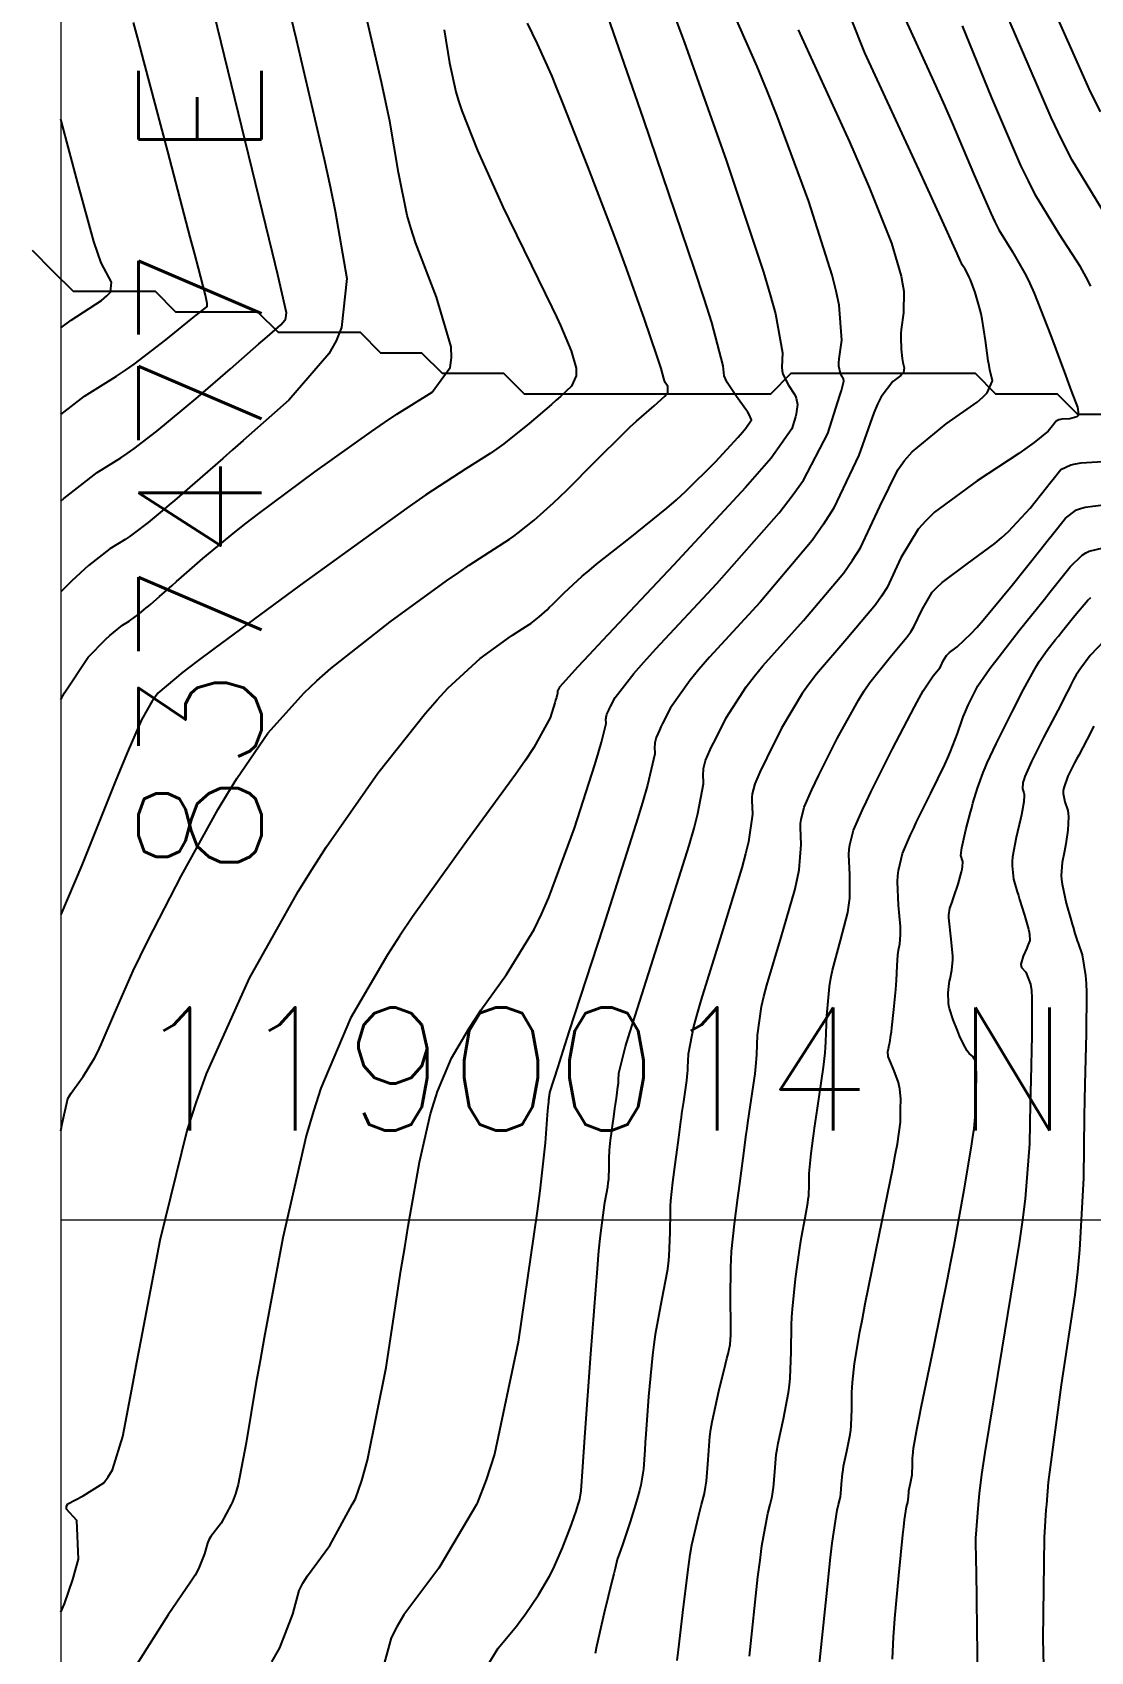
# Model space of a CAD drawing. Header units: metres. Extents: x 837117 to 838477, y 1189012 to 1191015.
# Drawn here: x 837475.1 to 837526.7, y 1189992.8 to 1190071.8 of the extents above; entities that cross this region are included whole.
import ezdxf

# ---------------------------------------------------------------- set-up
doc = ezdxf.new("R2010")
doc.units = ezdxf.units.M
doc.header["$LTSCALE"] = 0.3
doc.layers.add('COORD', color=7, linetype='Continuous', lineweight=20)
doc.layers.add('DRENAJE', color=5, linetype='Continuous', lineweight=25)
doc.layers.add('COTAS 10', color=1, linetype='Continuous')
doc.layers.add('COTAS INT', color=252, linetype='Continuous')
doc.styles.get("Standard").update_dxf_attribs({"font": 'simplex.shx'})

msp = doc.modelspace()

# ---------------------------------------------------------------- linework, layer by layer
at = {"layer": 'COORD'}
msp.add_line((837476.514, 1190013.872), (838476.514, 1190013.872), dxfattribs=at)
msp.add_lwpolyline([(837476.514, 1189013.872), (838476.514, 1189013.872), (838476.514, 1191013.872), (837476.514, 1191013.872)], close=True, dxfattribs=at)
at = {"layer": 'COTAS 10'}
for points, elevation in [([(837527.209, 1190067.895), (837526.646, 1190069.012), (837524.625, 1190073.596)], 1620), ([(837495.197, 1190071.899), (837495.47, 1190070.282), (837495.769, 1190068.876), (837495.904, 1190068.426), (837496.063, 1190067.95), (837496.826, 1190066.014), (837497.784, 1190063.872), (837498.066, 1190063.267), (837498.354, 1190062.656), (837499.456, 1190060.406), (837500.452, 1190058.378), (837500.675, 1190057.907), (837500.874, 1190057.476), (837501.401, 1190056.245), (837501.631, 1190055.39), (837501.644, 1190055.194), (837501.635, 1190055.017), (837501.416, 1190054.528), (837500.878, 1190054.02), (837500.667, 1190053.832), (837500.43, 1190053.623), (837499.35, 1190052.694), (837498.113, 1190051.709), (837497.777, 1190051.463), (837497.444, 1190051.23), (837496.263, 1190050.489), (837494.316, 1190049.216), (837493.499, 1190048.648), (837492.562, 1190047.987), (837488.176, 1190044.821), (837483.965, 1190041.716), (837483.139, 1190041.093), (837482.46, 1190040.573), (837481.235, 1190039.552), (837480.953, 1190039.139), (837480.869, 1190039.004), (837480.783, 1190038.858), (837480.448, 1190038.256), (837479.788, 1190036.765), (837479.496, 1190036.06), (837479.157, 1190035.228), (837477.536, 1190031.168), (837476.514, 1190028.769)], 1600), ([(837512.469, 1190071.885), (837514.958, 1190066.426), (837515.486, 1190065.23), (837515.944, 1190064.173), (837517.017, 1190061.495), (837517.482, 1190059.889), (837517.557, 1190059.506), (837517.609, 1190059.151), (837517.604, 1190058.093), (837517.489, 1190057.283), (837517.472, 1190057.085), (837517.462, 1190056.898), (837517.478, 1190056.317), (837517.539, 1190055.869), (837517.556, 1190055.767), (837517.573, 1190055.673), (837517.638, 1190055.414), (837517.593, 1190055.191), (837517.54, 1190055.121), (837517.471, 1190055.046), (837517.076, 1190054.746), (837516.513, 1190053.999), (837516.337, 1190053.643), (837516.152, 1190053.222), (837515.413, 1190051.163), (837514.193, 1190048.555), (837513.705, 1190047.788), (837513.152, 1190047.002), (837510.611, 1190043.998), (837508.137, 1190041.303), (837507.625, 1190040.711), (837507.189, 1190040.186), (837506.24, 1190038.845), (837505.854, 1190038.073), (837505.773, 1190037.905), (837505.702, 1190037.758), (837505.54, 1190037.395), (837505.476, 1190037.132), (837505.467, 1190037.048), (837505.462, 1190036.96), (837505.477, 1190036.601), (837505.111, 1190035.063), (837504.867, 1190034.231), (837504.56, 1190033.224), (837502.934, 1190028.12), (837501.3, 1190023.086), (837500.988, 1190022.122), (837500.737, 1190021.345), (837500.338, 1190020.093), (837500.337, 1190020.063), (837500.336, 1190020.056), (837500.336, 1190020.049), (837500.334, 1190020.032), (837500.323, 1190019.955), (837500.322, 1190019.946), (837500.32, 1190019.937), (837500.316, 1190019.9), (837500.31, 1190019.86), (837500.309, 1190019.848), (837500.307, 1190019.837), (837500.302, 1190019.796), (837500.297, 1190019.753), (837500.296, 1190019.74), (837500.296, 1190019.679), (837500.293, 1190019.624), (837500.289, 1190019.59), (837500.276, 1190019.521), (837500.243, 1190019.187), (837500.229, 1190019.002), (837500.211, 1190018.777), (837500.128, 1190017.631), (837499.865, 1190015.285), (837499.735, 1190014.303), (837499.579, 1190013.178), (837498.811, 1190007.917), (837497.65, 1190002.454), (837497.248, 1190001.202), (837496.811, 1190000.064), (837496.773, 1190000), (837494.939, 1189996.893), (837493.231, 1189994.619), (837492.898, 1189994.046), (837492.624, 1189993.498), (837492.137, 1189991.722)], 1610), ([(837476.514, 1190057.362), (837477.008, 1190057.73), (837478.501, 1190058.703), (837478.751, 1190058.917), (837478.929, 1190059.107), (837478.984, 1190059.593), (837478.484, 1190060.533), (837478.312, 1190061.009), (837478.126, 1190061.579), (837477.337, 1190064.417), (837476.529, 1190067.475), (837476.514, 1190067.53)], 1590), ([(837513.413, 1189991.319), (837513.919, 1189996.297), (837514.029, 1189997.292), (837514.127, 1189998.121), (837514.37, 1189999.732), (837514.437, 1190000), (837514.499, 1190000.246), (837514.524, 1190000.384), (837514.545, 1190000.52), (837514.581, 1190000.993), (837514.625, 1190001.52), (837514.65, 1190001.69), (837514.681, 1190001.871), (837514.843, 1190002.608), (837514.999, 1190003.411), (837515.027, 1190003.632), (837515.049, 1190003.853), (837515.074, 1190004.647), (837515.085, 1190005.47), (837515.098, 1190005.71), (837515.115, 1190005.954), (837515.213, 1190006.878), (837515.474, 1190008.42), (837515.594, 1190009.054), (837515.736, 1190009.777), (837516.418, 1190013.138), (837517.075, 1190016.384), (837517.199, 1190017.035), (837517.299, 1190017.579), (837517.452, 1190018.648), (837517.448, 1190019.041), (837517.449, 1190019.159), (837517.451, 1190019.281), (837517.462, 1190019.754), (837517.422, 1190020.27), (837517.391, 1190020.419), (837517.351, 1190020.572), (837517.137, 1190021.144), (837516.925, 1190021.647), (837516.888, 1190021.755), (837516.859, 1190021.849), (837516.832, 1190022.078), (837516.866, 1190022.231), (837516.876, 1190022.278), (837516.887, 1190022.326), (837516.93, 1190022.516), (837516.988, 1190022.887), (837517.008, 1190023.049), (837517.031, 1190023.237), (837517.128, 1190024.131), (837517.221, 1190025.104), (837517.24, 1190025.342), (837517.257, 1190025.566), (837517.295, 1190026.261), (837517.326, 1190026.795), (837517.339, 1190026.918), (837517.354, 1190027.029), (837517.421, 1190027.341), (837517.458, 1190027.777), (837517.455, 1190027.966), (837517.445, 1190028.185), (837517.357, 1190029.227), (837517.31, 1190030.364), (837517.326, 1190030.645), (837517.354, 1190030.91), (837517.558, 1190031.743), (837517.942, 1190032.64), (837518.083, 1190032.946), (837518.24, 1190033.276), (837518.932, 1190034.676), (837519.614, 1190036.074), (837519.763, 1190036.404), (837519.896, 1190036.707), (837520.237, 1190037.595), (837520.455, 1190038.246), (837520.512, 1190038.4), (837520.567, 1190038.544), (837520.751, 1190038.968), (837520.929, 1190039.325), (837520.98, 1190039.426), (837521.032, 1190039.529), (837521.226, 1190039.905), (837521.656, 1190040.552), (837521.857, 1190040.825), (837522.094, 1190041.138), (837523.245, 1190042.606), (837524.466, 1190044.137), (837524.747, 1190044.49), (837525.003, 1190044.811), (837525.722, 1190045.715), (837526.308, 1190046.283), (837526.481, 1190046.393), (837526.658, 1190046.482), (837527.335, 1190046.633)], 1620)]:
    msp.add_lwpolyline(points, dxfattribs=dict(at, elevation=elevation))
at = {"layer": 'COTAS INT'}
for points, elevation in [([(837497.043, 1189991.698), (837497.841, 1189993.002), (837498.728, 1189994.078), (837498.947, 1189994.362), (837499.154, 1189994.641), (837499.806, 1189995.596), (837500.336, 1189996.504), (837500.466, 1189996.753), (837500.589, 1189997), (837500.974, 1189997.884), (837501.282, 1189998.692), (837501.356, 1189998.892), (837501.425, 1189999.081), (837501.634, 1189999.676), (837501.735, 1190000), (837501.781, 1190000.149), (837501.81, 1190000.26), (837501.834, 1190000.362), (837501.882, 1190000.663), (837501.965, 1190001.835), (837502.067, 1190003.284), (837502.355, 1190007.34), (837502.675, 1190011.507), (837502.751, 1190012.371), (837502.823, 1190013.109), (837503.037, 1190014.732), (837503.179, 1190015.487), (837503.205, 1190015.679), (837503.226, 1190015.863), (837503.252, 1190016.467), (837503.255, 1190017.002), (837503.261, 1190017.144), (837503.27, 1190017.282), (837503.319, 1190017.756), (837503.381, 1190018.208), (837503.398, 1190018.332), (837503.414, 1190018.456), (837503.472, 1190018.897), (837503.525, 1190019.305), (837503.539, 1190019.408), (837503.552, 1190019.505), (837503.597, 1190019.817), (837503.677, 1190020.355), (837503.696, 1190020.542), (837503.7, 1190020.611), (837503.705, 1190020.688), (837503.719, 1190021.025), (837504.051, 1190022.324), (837504.256, 1190023.006), (837504.509, 1190023.828), (837505.831, 1190027.964), (837507.14, 1190032.135), (837507.384, 1190032.978), (837507.578, 1190033.687), (837507.853, 1190035.126), (837507.832, 1190035.641), (837507.839, 1190035.767), (837507.851, 1190035.887), (837507.944, 1190036.264), (837508.176, 1190036.786), (837508.277, 1190036.997), (837508.394, 1190037.237), (837508.947, 1190038.344), (837509.925, 1190039.862), (837510.31, 1190040.361), (837510.743, 1190040.894), (837512.721, 1190043.1), (837514.691, 1190045.428), (837515.12, 1190046.038), (837515.498, 1190046.633), (837516.444, 1190048.655), (837517.315, 1190050.442), (837517.646, 1190050.889), (837518.016, 1190051.315), (837519.677, 1190052.679), (837521.19, 1190053.748), (837521.467, 1190053.987), (837521.682, 1190054.202), (837521.946, 1190054.773), (837521.809, 1190055.324), (837521.771, 1190055.526), (837521.733, 1190055.75), (837521.597, 1190056.738), (837521.438, 1190057.785), (837521.385, 1190058.046), (837521.328, 1190058.295), (837521.093, 1190059.089), (837520.859, 1190059.697), (837520.803, 1190059.827), (837520.752, 1190059.942), (837520.6, 1190060.22), (837520.465, 1190060.442), (837520.424, 1190060.521), (837520.382, 1190060.608), (837520.22, 1190060.986), (837519.425, 1190062.747), (837518.985, 1190063.705), (837518.45, 1190064.868), (837515.721, 1190070.767), (837513.051, 1190077.484)], 1612), ([(837486.595, 1190077.219), (837487.98, 1190071.444), (837489.359, 1190065.578), (837489.647, 1190064.249), (837489.895, 1190063.048), (837490.453, 1190059.775), (837490.199, 1190057.381), (837489.934, 1190056.733), (837489.585, 1190056.093), (837487.624, 1190053.835), (837485.396, 1190051.871), (837484.879, 1190051.416), (837484.405, 1190050.999), (837483.052, 1190049.814), (837482.051, 1190048.949), (837481.798, 1190048.733), (837481.555, 1190048.528), (837480.767, 1190047.877), (837480.043, 1190047.324), (837479.842, 1190047.182), (837479.64, 1190047.045), (837478.905, 1190046.588), (837477.864, 1190045.782), (837477.469, 1190045.424), (837477.027, 1190045.008), (837476.514, 1190044.494)], 1596), ([(837476.514, 1190048.918), (837476.658, 1190049.048), (837478.287, 1190050.31), (837479.436, 1190051.025), (837479.752, 1190051.24), (837480.068, 1190051.462), (837481.2, 1190052.327), (837482.434, 1190053.347), (837482.813, 1190053.667), (837483.209, 1190054.004), (837484.777, 1190055.359), (837486.172, 1190056.578), (837486.46, 1190056.829), (837486.705, 1190057.043), (837487.233, 1190057.506), (837487.427, 1190057.73), (837487.462, 1190057.793), (837487.488, 1190057.858), (837487.513, 1190058.095), (837487.084, 1190059.945), (837486.824, 1190061.026), (837486.502, 1190062.353), (837484.83, 1190069.202), (837483.139, 1190076.146)], 1594), ([(837476.514, 1189994.759), (837476.685, 1189995.16), (837477.09, 1189996.344), (837477.366, 1189997.329), (837477.292, 1189999.229), (837476.784, 1189999.779), (837476.787, 1189999.913), (837476.832, 1190000), (837476.851, 1190000.038), (837477.603, 1190000.422), (837478.604, 1190001.066), (837478.826, 1190001.356), (837479.024, 1190001.693), (837479.54, 1190003.313), (837480.038, 1190005.958), (837480.224, 1190006.941), (837480.432, 1190008.034), (837481.356, 1190012.891), (837482.669, 1190018.235), (837483.121, 1190019.636), (837483.612, 1190021.003), (837485.703, 1190025.653), (837488.089, 1190029.88), (837488.765, 1190030.98), (837489.448, 1190032.048), (837491.971, 1190035.653), (837494.296, 1190038.581), (837494.854, 1190039.224), (837495.376, 1190039.794), (837496.951, 1190041.243), (837498.082, 1190042.06), (837498.323, 1190042.23), (837498.534, 1190042.377), (837499.036, 1190042.705), (837499.341, 1190042.896), (837499.427, 1190042.956), (837499.513, 1190043.019), (837499.832, 1190043.274), (837500.217, 1190043.621), (837500.345, 1190043.744), (837500.482, 1190043.877), (837501.056, 1190044.452), (837501.936, 1190045.257), (837502.267, 1190045.535), (837502.635, 1190045.837), (837504.278, 1190047.126), (837506.065, 1190048.574), (837506.524, 1190048.976), (837506.967, 1190049.378), (837508.436, 1190050.833), (837509.537, 1190052.033), (837509.747, 1190052.274), (837509.917, 1190052.475), (837510.188, 1190052.873), (837510.079, 1190053.134), (837510.008, 1190053.249), (837509.919, 1190053.382), (837509.454, 1190054.016), (837509.002, 1190054.706), (837508.922, 1190054.874), (837508.862, 1190055.031), (837508.808, 1190055.517), (837508.258, 1190057.619), (837507.885, 1190058.795), (837507.416, 1190060.229), (837504.923, 1190067.556), (837502.383, 1190074.872)], 1604), ([(837486.799, 1189992.338), (837487.183, 1189993.011), (837487.825, 1189994.663), (837488.139, 1189995.808), (837488.316, 1189996.161), (837488.531, 1189996.531), (837489.632, 1189997.996), (837490.721, 1190000), (837490.875, 1190000.283), (837491.18, 1190001.17), (837491.468, 1190002.167), (837492.366, 1190006.685), (837493.095, 1190011.404), (837493.277, 1190012.528), (837493.45, 1190013.572), (837494.003, 1190016.685), (837494.543, 1190019.042), (837494.709, 1190019.61), (837494.882, 1190020.141), (837495.563, 1190021.754), (837496.417, 1190023.216), (837496.698, 1190023.652), (837496.998, 1190024.101), (837498.246, 1190025.836), (837499.591, 1190028.04), (837499.953, 1190028.785), (837500.31, 1190029.589), (837501.565, 1190032.978), (837502.546, 1190036.054), (837502.731, 1190036.66), (837502.879, 1190037.159), (837503.101, 1190038.075), (837503.092, 1190038.279), (837503.095, 1190038.329), (837503.1, 1190038.376), (837503.137, 1190038.525), (837503.228, 1190038.731), (837503.268, 1190038.814), (837503.314, 1190038.909), (837503.533, 1190039.346), (837504.452, 1190040.509), (837504.94, 1190041.061), (837505.53, 1190041.712), (837508.501, 1190044.896), (837511.541, 1190048.351), (837512.173, 1190049.173), (837512.715, 1190049.937), (837513.914, 1190052.211), (837514.403, 1190053.755), (837514.497, 1190054.059), (837514.572, 1190054.309), (837514.694, 1190054.764), (837514.669, 1190054.885), (837514.653, 1190054.924), (837514.631, 1190054.965), (837514.519, 1190055.133), (837514.444, 1190055.494), (837514.447, 1190055.658), (837514.459, 1190055.848), (837514.589, 1190056.765), (837514.461, 1190058.467), (837514.312, 1190059.152), (837514.114, 1190059.93), (837512.986, 1190063.515), (837511.424, 1190067.739), (837510.952, 1190068.92), (837510.463, 1190070.106), (837508.554, 1190074.433)], 1608), ([(837476.514, 1190039.247), (837476.684, 1190039.576), (837477.844, 1190041.315), (837478.707, 1190042.179), (837478.899, 1190042.36), (837479.071, 1190042.515), (837479.524, 1190042.866), (837479.843, 1190043.065), (837479.931, 1190043.124), (837480.019, 1190043.186), (837480.334, 1190043.427), (837480.677, 1190043.71), (837480.782, 1190043.799), (837480.892, 1190043.893), (837481.328, 1190044.269), (837481.934, 1190044.801), (837482.151, 1190044.992), (837482.39, 1190045.202), (837483.433, 1190046.121), (837484.99, 1190047.402), (837485.553, 1190047.841), (837486.173, 1190048.316), (837488.892, 1190050.336), (837491.652, 1190052.308), (837492.299, 1190052.752), (837492.894, 1190053.153), (837494.621, 1190054.235), (837495.502, 1190055.429), (837495.565, 1190055.9), (837495.548, 1190056.433), (837494.835, 1190058.866), (837493.804, 1190061.518), (837493.587, 1190062.189), (837493.4, 1190062.832), (837492.974, 1190064.928), (837492.55, 1190067.436), (837492.365, 1190068.341), (837492.151, 1190069.336), (837491.131, 1190073.687)], 1598), ([(837517.088, 1190073.717), (837519.085, 1190069.353), (837519.538, 1190068.341), (837519.947, 1190067.415), (837521.064, 1190064.781), (837521.853, 1190062.946), (837522.056, 1190062.525), (837522.253, 1190062.141), (837522.906, 1190061.064), (837523.563, 1190059.937), (837523.762, 1190059.521), (837523.968, 1190059.06), (837524.772, 1190057.02), (837525.492, 1190055.058), (837525.644, 1190054.647), (837525.776, 1190054.293), (837526.085, 1190053.49), (837526.136, 1190053.143), (837526.105, 1190053.075), (837526.055, 1190053.021), (837525.714, 1190052.928), (837525.326, 1190052.905), (837525.246, 1190052.894), (837525.18, 1190052.881), (837525.041, 1190052.819), (837524.905, 1190052.649), (837524.86, 1190052.592), (837524.649, 1190052.328), (837523.967, 1190051.768), (837523.624, 1190051.525), (837523.215, 1190051.244), (837521.183, 1190049.911), (837519.114, 1190048.371), (837518.681, 1190047.959), (837518.31, 1190047.554), (837517.475, 1190046.146), (837516.803, 1190044.71), (837516.534, 1190044.288), (837516.23, 1190043.855), (837514.831, 1190042.201), (837513.35, 1190040.484), (837512.994, 1190040.011), (837512.661, 1190039.539), (837511.654, 1190037.844), (837510.933, 1190036.401), (837510.781, 1190036.088), (837510.65, 1190035.813), (837510.347, 1190035.134), (837510.227, 1190034.643), (837510.211, 1190034.487), (837510.201, 1190034.322), (837510.229, 1190033.651), (837510.045, 1190032.312), (837509.902, 1190031.725), (837509.719, 1190031.045), (837508.729, 1190027.809), (837507.718, 1190024.571), (837507.523, 1190023.89), (837507.365, 1190023.302), (837507.101, 1190021.957), (837507.073, 1190021.313), (837507.064, 1190021.167), (837507.055, 1190021.035), (837507.019, 1190020.677), (837506.866, 1190019.651), (837506.781, 1190019.055), (837506.755, 1190018.869), (837506.729, 1190018.674), (837506.627, 1190017.895), (837506.518, 1190017.051), (837506.486, 1190016.816), (837506.454, 1190016.579), (837506.336, 1190015.717), (837506.242, 1190014.811), (837506.226, 1190014.547), (837506.214, 1190014.277), (837506.208, 1190013.255), (837506.159, 1190012.103), (837506.12, 1190011.751), (837506.069, 1190011.384), (837505.798, 1190009.943), (837505.492, 1190008.292), (837505.42, 1190007.794), (837505.355, 1190007.278), (837505.166, 1190005.266), (837505.036, 1190003.429), (837505.008, 1190003.023), (837504.982, 1190002.663), (837504.919, 1190001.731), (837504.793, 1190000.947), (837504.729, 1190000.679), (837504.653, 1190000.388), (837504.533, 1190000), (837504.27, 1189999.154), (837503.891, 1189998.033), (837503.817, 1189997.814), (837503.755, 1189997.634), (837503.645, 1189997.313), (837503.532, 1189996.878), (837503.47, 1189996.626), (837503.394, 1189996.317), (837503.007, 1189994.725), (837502.634, 1189993.084), (837502.567, 1189992.743)], 1614), ([(837476.514, 1190053.138), (837477.669, 1190054.032), (837479.232, 1190055.005), (837479.663, 1190055.298), (837480.092, 1190055.6), (837481.633, 1190056.777), (837482.874, 1190057.782), (837483.114, 1190057.977), (837483.309, 1190058.135), (837483.64, 1190058.405), (837483.652, 1190058.51), (837483.646, 1190058.564), (837483.636, 1190058.629), (837483.565, 1190058.955), (837483.224, 1190060.269), (837483.043, 1190060.958), (837482.824, 1190061.787), (837481.721, 1190065.952), (837480.553, 1190070.37), (837480.293, 1190071.358), (837480.06, 1190072.244)], 1592), ([(837476.514, 1190018.215), (837476.583, 1190018.566), (837476.851, 1190019.787), (837477.017, 1190020.054), (837477.093, 1190020.164), (837477.181, 1190020.289), (837477.608, 1190020.869), (837478.153, 1190021.754), (837478.316, 1190022.071), (837478.483, 1190022.42), (837479.131, 1190023.94), (837480.046, 1190026.021), (837480.382, 1190026.724), (837480.754, 1190027.481), (837482.398, 1190030.673), (837484.185, 1190033.895), (837484.648, 1190034.671), (837485.097, 1190035.397), (837486.603, 1190037.602), (837488.378, 1190039.577), (837488.997, 1190040.159), (837489.67, 1190040.755), (837492.563, 1190043.032), (837495.322, 1190045.023), (837495.911, 1190045.439), (837496.425, 1190045.796), (837497.65, 1190046.597), (837498.392, 1190047.063), (837498.602, 1190047.21), (837498.813, 1190047.364), (837499.591, 1190047.984), (837500.528, 1190048.832), (837500.841, 1190049.13), (837501.176, 1190049.455), (837502.575, 1190050.859), (837503.956, 1190052.235), (837504.279, 1190052.543), (837504.577, 1190052.82), (837505.438, 1190053.557), (837505.964, 1190054.026), (837506.049, 1190054.134), (837506.11, 1190054.233), (837506.112, 1190054.511), (837505.981, 1190054.701), (837505.957, 1190054.745), (837505.939, 1190054.784), (837505.918, 1190054.893), (837505.782, 1190055.387), (837505.691, 1190055.67), (837505.577, 1190056.015), (837504.971, 1190057.788), (837504.088, 1190060.26), (837503.798, 1190061.045), (837503.489, 1190061.874), (837502.21, 1190065.235), (837500.978, 1190068.369), (837500.698, 1190069.055), (837500.445, 1190069.663), (837499.756, 1190071.202), (837499.261, 1190072.212)], 1602), ([(837506.417, 1190072.61), (837506.903, 1190071.305), (837508.954, 1190065.535), (837510.765, 1190060.08), (837511.099, 1190058.974), (837511.36, 1190058.043), (837511.698, 1190056.141), (837511.66, 1190055.44), (837511.684, 1190055.266), (837511.723, 1190055.1), (837511.986, 1190054.575), (837512.274, 1190054.145), (837512.329, 1190054.039), (837512.372, 1190053.94), (837512.435, 1190053.631), (837512.386, 1190053.283), (837512.359, 1190053.16), (837512.325, 1190053.025), (837512.152, 1190052.438), (837511.139, 1190051.015), (837510.576, 1190050.353), (837509.89, 1190049.575), (837506.391, 1190045.795), (837502.923, 1190042.122), (837502.256, 1190041.411), (837501.716, 1190040.832), (837500.826, 1190039.847), (837500.764, 1190039.723), (837500.755, 1190039.703), (837500.733, 1190039.655), (837500.725, 1190039.62), (837500.723, 1190039.609), (837500.723, 1190039.598), (837500.725, 1190039.55), (837500.673, 1190039.336), (837500.638, 1190039.219), (837500.595, 1190039.078), (837500.366, 1190038.359), (837499.567, 1190036.897), (837499.166, 1190036.287), (837498.685, 1190035.587), (837496.296, 1190032.32), (837493.663, 1190028.658), (837493.029, 1190027.71), (837492.435, 1190026.79), (837490.633, 1190023.704), (837489.194, 1190020.298), (837488.83, 1190019.176), (837488.48, 1190017.977), (837487.339, 1190013.002), (837486.429, 1190008.134), (837486.225, 1190007.003), (837486.041, 1190005.966), (837485.553, 1190003.002), (837485.15, 1190000.973), (837485.02, 1190000.526), (837484.883, 1190000.127), (837484.814, 1190000), (837484.325, 1189999.1), (837483.831, 1189998.442), (837483.734, 1189998.276), (837483.655, 1189998.118), (837483.514, 1189997.603), (837483.225, 1189996.862), (837483.053, 1189996.56), (837482.84, 1189996.215), (837481.74, 1189994.622), (837480.206, 1189992.182)], 1606), ([(837526.725, 1190059.387), (837526.482, 1190059.865), (837526.228, 1190060.331), (837525.212, 1190061.908), (837524.04, 1190063.839), (837523.688, 1190064.529), (837523.324, 1190065.285), (837521.908, 1190068.575), (837520.469, 1190072.083)], 1616), ([(837527.518, 1190062.752), (837525.828, 1190065.538), (837525.32, 1190066.532), (837524.794, 1190067.623), (837522.752, 1190072.369)], 1618), ([(837506.56, 1189992.396), (837506.634, 1189992.911), (837506.876, 1189995.009), (837507.124, 1189997.074), (837507.201, 1189997.568), (837507.282, 1189998.029), (837507.607, 1189999.41), (837507.755, 1190000), (837507.891, 1190000.542), (837507.946, 1190000.846), (837507.991, 1190001.144), (837508.071, 1190002.186), (837508.16, 1190003.314), (837508.211, 1190003.667), (837508.273, 1190004.038), (837508.594, 1190005.525), (837508.921, 1190006.851), (837508.987, 1190007.12), (837509.042, 1190007.346), (837509.153, 1190007.809), (837509.18, 1190008.265), (837509.182, 1190008.486), (837509.182, 1190008.749), (837509.164, 1190010.044), (837509.174, 1190011.552), (837509.191, 1190011.951), (837509.214, 1190012.34), (837509.353, 1190013.677), (837509.528, 1190014.95), (837509.575, 1190015.299), (837509.621, 1190015.647), (837509.783, 1190016.893), (837509.933, 1190018.043), (837509.972, 1190018.33), (837510.01, 1190018.605), (837510.136, 1190019.485), (837510.361, 1190021), (837510.415, 1190021.528), (837510.429, 1190021.723), (837510.441, 1190021.938), (837510.482, 1190022.888), (837510.679, 1190024.28), (837510.791, 1190024.773), (837510.928, 1190025.313), (837511.626, 1190027.653), (837512.299, 1190029.956), (837512.42, 1190030.472), (837512.511, 1190030.936), (837512.605, 1190032.176), (837512.571, 1190033.003), (837512.582, 1190033.206), (837512.603, 1190033.399), (837512.751, 1190034.004), (837513.124, 1190034.84), (837513.286, 1190035.179), (837513.473, 1190035.564), (837514.361, 1190037.343), (837515.398, 1190039.216), (837515.679, 1190039.661), (837515.957, 1190040.075), (837516.941, 1190041.303), (837517.769, 1190042.281), (837517.949, 1190042.538), (837518.108, 1190042.788), (837518.505, 1190043.637), (837519, 1190044.471), (837519.22, 1190044.711), (837519.476, 1190044.954), (837520.7, 1190045.865), (837522.059, 1190046.851), (837522.4, 1190047.141), (837522.725, 1190047.438), (837523.772, 1190048.575), (837524.577, 1190049.584), (837524.75, 1190049.801), (837524.901, 1190049.991), (837525.268, 1190050.451), (837525.759, 1190050.687), (837525.989, 1190050.734), (837526.26, 1190050.775), (837527.578, 1190050.86)], 1616), ([(837510.091, 1189992.612), (837510.502, 1189996.481), (837510.602, 1189997.292), (837510.696, 1189997.99), (837510.988, 1189999.571), (837511.096, 1190000), (837511.195, 1190000.394), (837511.235, 1190000.615), (837511.268, 1190000.832), (837511.326, 1190001.589), (837511.396, 1190002.434), (837511.437, 1190002.706), (837511.487, 1190002.994), (837511.745, 1190004.175), (837511.996, 1190005.459), (837512.041, 1190005.813), (837512.076, 1190006.167), (837512.116, 1190007.437), (837512.133, 1190008.755), (837512.154, 1190009.139), (837512.181, 1190009.53), (837512.338, 1190011.009), (837512.532, 1190012.395), (837512.583, 1190012.727), (837512.633, 1190013.037), (837512.804, 1190013.972), (837512.933, 1190014.703), (837512.957, 1190014.885), (837512.975, 1190015.057), (837512.998, 1190015.608), (837513.006, 1190016.137), (837513.015, 1190016.296), (837513.027, 1190016.462), (837513.095, 1190017.107), (837513.195, 1190017.861), (837513.228, 1190018.096), (837513.263, 1190018.341), (837513.405, 1190019.319), (837513.703, 1190021.322), (837513.775, 1190022.021), (837513.793, 1190022.278), (837513.809, 1190022.563), (837513.863, 1190023.82), (837513.994, 1190025.258), (837514.059, 1190025.657), (837514.137, 1190026.055), (837514.523, 1190027.497), (837514.879, 1190028.866), (837514.937, 1190029.219), (837514.978, 1190029.561), (837514.981, 1190030.701), (837514.941, 1190031.683), (837514.954, 1190031.925), (837514.978, 1190032.154), (837515.154, 1190032.873), (837515.597, 1190033.868), (837515.79, 1190034.27), (837516.012, 1190034.728), (837517.068, 1190036.842), (837518.134, 1190038.893), (837518.363, 1190039.311), (837518.564, 1190039.665), (837519.051, 1190040.404), (837519.307, 1190040.708), (837519.363, 1190040.788), (837519.413, 1190040.865), (837519.536, 1190041.129), (837519.69, 1190041.388), (837519.758, 1190041.462), (837519.837, 1190041.537), (837520.217, 1190041.82), (837520.904, 1190042.458), (837521.176, 1190042.756), (837521.484, 1190043.109), (837522.895, 1190044.823), (837524.295, 1190046.576), (837524.595, 1190046.953), (837524.858, 1190047.283), (837525.495, 1190048.083), (837526.033, 1190048.485), (837526.235, 1190048.564), (837526.459, 1190048.629), (837527.457, 1190048.746)], 1618), ([(837517.066, 1189992.466), (837517.113, 1189993.555), (837517.143, 1189993.971), (837517.179, 1189994.437), (837517.369, 1189996.533), (837517.571, 1189998.521), (837517.615, 1189998.918), (837517.654, 1189999.25), (837517.751, 1189999.893), (837517.778, 1190000), (837517.803, 1190000.098), (837517.813, 1190000.153), (837517.821, 1190000.208), (837517.836, 1190000.397), (837517.853, 1190000.607), (837517.863, 1190000.675), (837517.876, 1190000.747), (837517.94, 1190001.042), (837518.003, 1190001.362), (837518.014, 1190001.451), (837518.023, 1190001.539), (837518.033, 1190001.856), (837518.037, 1190002.185), (837518.042, 1190002.28), (837518.049, 1190002.378), (837518.088, 1190002.747), (837518.27, 1190003.738), (837518.367, 1190004.227), (837518.484, 1190004.809), (837519.076, 1190007.691), (837519.744, 1190010.988), (837519.909, 1190011.833), (837520.066, 1190012.649), (837520.561, 1190015.349), (837520.915, 1190017.477), (837520.983, 1190017.932), (837521.037, 1190018.329), (837521.127, 1190019.276), (837521.136, 1190019.864), (837521.139, 1190020.034), (837521.143, 1190020.207), (837521.162, 1190020.86), (837521.146, 1190021.421), (837521.129, 1190021.536), (837521.106, 1190021.633), (837520.976, 1190021.842), (837520.805, 1190021.992), (837520.757, 1190022.053), (837520.708, 1190022.122), (837520.527, 1190022.442), (837520.337, 1190022.853), (837520.282, 1190022.979), (837520.225, 1190023.111), (837520.014, 1190023.634), (837519.845, 1190024.174), (837519.816, 1190024.317), (837519.794, 1190024.457), (837519.781, 1190024.94), (837519.829, 1190025.394), (837519.847, 1190025.515), (837519.866, 1190025.635), (837519.95, 1190026.054), (837520.002, 1190026.554), (837520.001, 1190026.726), (837519.993, 1190026.911), (837519.907, 1190027.702), (837519.82, 1190028.45), (837519.811, 1190028.609), (837519.809, 1190028.747), (837519.855, 1190029.074), (837519.971, 1190029.369), (837520.012, 1190029.487), (837520.058, 1190029.622), (837520.258, 1190030.24), (837520.432, 1190030.848), (837520.461, 1190030.977), (837520.482, 1190031.087), (837520.491, 1190031.342), (837520.449, 1190031.474), (837520.439, 1190031.508), (837520.43, 1190031.54), (837520.399, 1190031.646), (837520.42, 1190031.897), (837520.443, 1190032.021), (837520.473, 1190032.168), (837520.643, 1190032.898), (837520.863, 1190033.746), (837520.924, 1190033.969), (837520.985, 1190034.186), (837521.208, 1190034.926), (837521.484, 1190035.687), (837521.579, 1190035.918), (837521.681, 1190036.157), (837522.117, 1190037.091), (837522.618, 1190038.098), (837522.762, 1190038.384), (837522.908, 1190038.671), (837523.454, 1190039.733), (837523.97, 1190040.683), (837524.097, 1190040.9), (837524.218, 1190041.098), (837524.597, 1190041.647), (837525.008, 1190042.163), (837525.149, 1190042.34), (837525.301, 1190042.532), (837525.949, 1190043.347), (837526.583, 1190044.082), (837526.727, 1190044.222)], 1622), ([(837527.394, 1190042.12), (837526.705, 1190041.387), (837526.203, 1190040.704), (837526.105, 1190040.566), (837526.025, 1190040.45), (837525.883, 1190040.215), (837525.749, 1190039.929), (837525.674, 1190039.781), (837525.583, 1190039.603), (837525.117, 1190038.71), (837524.573, 1190037.666), (837524.432, 1190037.392), (837524.296, 1190037.125), (837523.84, 1190036.215), (837523.514, 1190035.487), (837523.459, 1190035.333), (837523.42, 1190035.201), (837523.407, 1190034.898), (837523.47, 1190034.7), (837523.478, 1190034.634), (837523.483, 1190034.562), (837523.469, 1190034.263), (837523.387, 1190033.794), (837523.349, 1190033.615), (837523.305, 1190033.416), (837523.092, 1190032.518), (837522.916, 1190031.576), (837522.897, 1190031.349), (837522.889, 1190031.135), (837522.965, 1190030.483), (837523.142, 1190029.875), (837523.198, 1190029.689), (837523.257, 1190029.496), (837523.494, 1190028.733), (837523.691, 1190028.05), (837523.724, 1190027.907), (837523.748, 1190027.783), (837523.761, 1190027.503), (837523.682, 1190027.294), (837523.649, 1190027.216), (837523.611, 1190027.128), (837523.434, 1190026.74), (837523.327, 1190026.346), (837523.333, 1190026.256), (837523.355, 1190026.174), (837523.562, 1190025.945), (837523.796, 1190025.365), (837523.834, 1190025.062), (837523.861, 1190024.696), (837523.863, 1190022.86), (837523.802, 1190020.69), (837523.788, 1190020.113), (837523.777, 1190019.547), (837523.749, 1190017.592), (837523.532, 1190014.908), (837523.4, 1190013.883), (837523.238, 1190012.736), (837522.396, 1190007.574), (837521.564, 1190002.534), (837521.407, 1190001.464), (837521.283, 1190000.535), (837521.239, 1190000), (837521.104, 1189998.354), (837521.132, 1189997.159), (837521.139, 1189996.851), (837521.145, 1189996.554), (837521.163, 1189995.565), (837521.18, 1189993.75), (837521.185, 1189992.931), (837521.191, 1189991.976)], 1624), ([(837526.872, 1190037.951), (837526.53, 1190037.283), (837526.142, 1190036.538), (837526.042, 1190036.343), (837525.944, 1190036.152), (837525.619, 1190035.503), (837525.411, 1190034.936), (837525.388, 1190034.797), (837525.38, 1190034.666), (837525.473, 1190034.257), (837525.609, 1190033.828), (837525.627, 1190033.685), (837525.638, 1190033.53), (837525.606, 1190032.883), (837525.513, 1190032.204), (837525.483, 1190032.029), (837525.453, 1190031.859), (837525.332, 1190031.295), (837525.283, 1190030.672), (837525.299, 1190030.466), (837525.327, 1190030.244), (837525.532, 1190029.321), (837525.772, 1190028.473), (837525.821, 1190028.299), (837525.864, 1190028.151), (837525.956, 1190027.835), (837526.038, 1190027.588), (837526.073, 1190027.483), (837526.114, 1190027.362), (837526.307, 1190026.792), (837526.476, 1190025.796), (837526.502, 1190025.406), (837526.519, 1190024.966), (837526.503, 1190022.966), (837526.437, 1190020.471), (837526.422, 1190019.718), (837526.409, 1190018.94), (837526.371, 1190015.907), (837526.188, 1190012.413), (837526.083, 1190011.344), (837525.953, 1190010.229), (837525.289, 1190005.837), (837524.654, 1190001.087), (837524.565, 1190000), (837524.544, 1189999.748), (837524.461, 1189998.399), (837524.4, 1189993.439), (837524.506, 1189988.952)], 1626)]:
    msp.add_lwpolyline(points, dxfattribs=dict(at, elevation=elevation))
at = {"layer": 'DRENAJE'}
for points in [[(837476.123, 1190060.132, 0), (837475.124, 1190061.132, 0)], [(837528.106, 1190053.135, 0), (837526.107, 1190053.135, 0), (837525.107, 1190054.134, 0), (837522.108, 1190054.134, 0), (837521.108, 1190055.134, 0), (837512.111, 1190055.134, 0), (837511.112, 1190054.134, 0), (837499.116, 1190054.134, 0), (837498.116, 1190055.134, 0), (837495.117, 1190055.134, 0), (837494.117, 1190056.134, 0), (837492.118, 1190056.134, 0), (837491.118, 1190057.133, 0), (837487.12, 1190057.133, 0), (837486.12, 1190058.133, 0), (837482.121, 1190058.133, 0), (837481.122, 1190059.133, 0), (837477.123, 1190059.133, 0), (837476.123, 1190060.132, 0)]]:
    msp.add_polyline3d(points, dxfattribs=at)

# ---------------------------------------------------------------- texts
at = {"layer": 'COORD'}
msp.add_text('837477 E', height=6, rotation=90, dxfattribs=at).set_placement((837486.296, 1190030.551))
msp.add_text('1190014 N', height=6, dxfattribs=at).set_placement((837479.971, 1190018.238))

doc.saveas('drawing.dxf')
